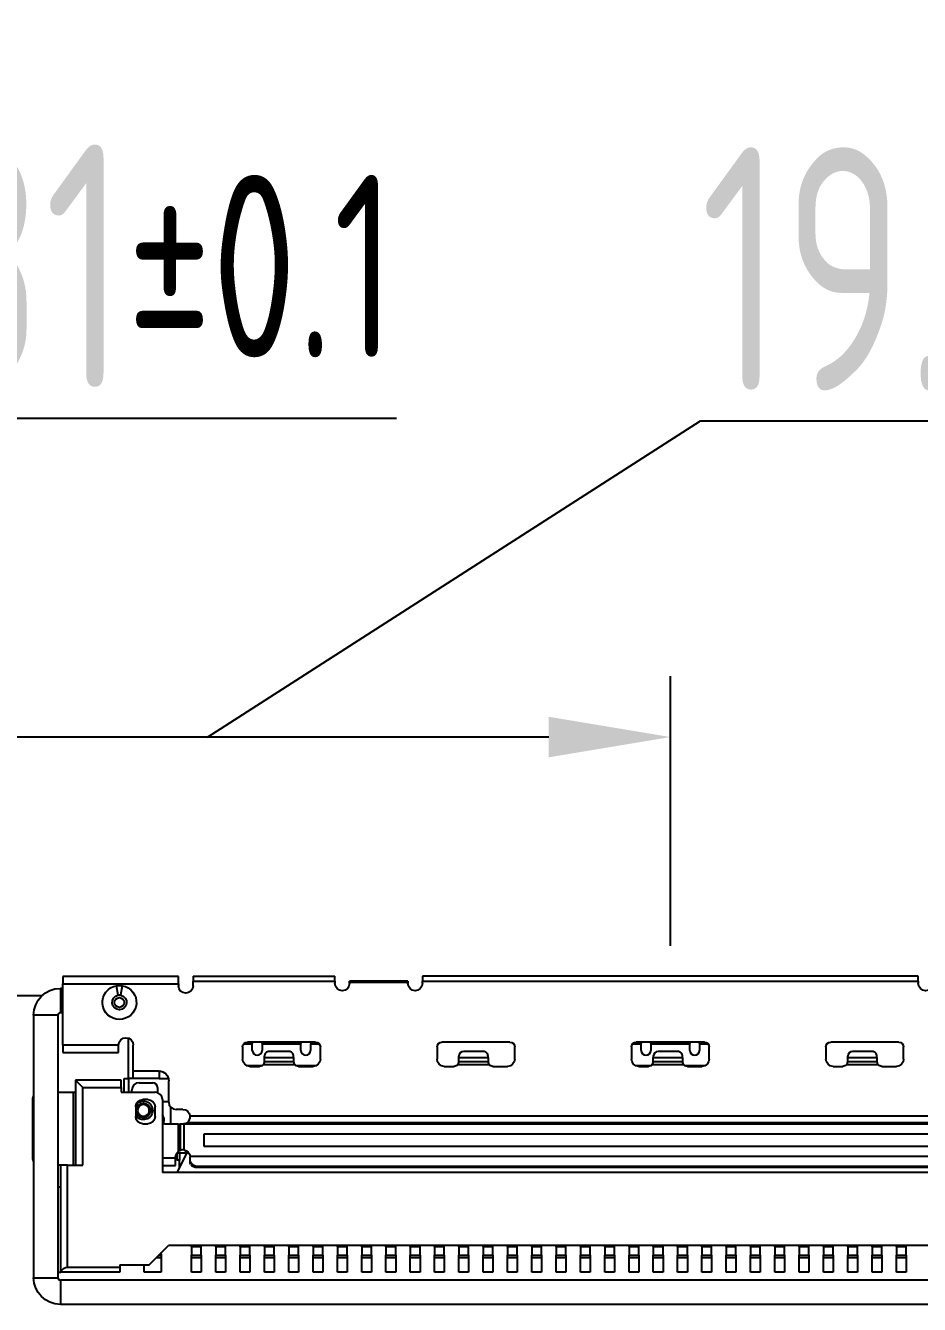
# Model space of a CAD drawing. Header units: millimetres. Extents: x 33 to 453, y 25 to 322.
# Drawn here: x 149.66 to 168.05, y 239.8 to 266.11 of the extents above; entities that cross this region are included whole.
import ezdxf

# ---------------------------------------------------------------- set-up
doc = ezdxf.new("R2010")
doc.units = ezdxf.units.MM
doc.layers.add('可见', color=7, linetype='Continuous')
doc.layers.add('标注、技术要求', color=1, linetype='Continuous')
doc.styles.add('陈杰（2）', font='gbenor.shx', dxfattribs={"width": 0.8, "height": 5, "bigfont": 'gbcbig.shx'})
doc.dimstyles.new('ISO-25（1）', dxfattribs={"dimtxt": 5, "dimasz": 2.5, "dimexe": 1.25, "dimexo": 0.625, "dimtad": 1, "dimtih": 1, "dimtoh": 1, "dimdsep": 46, "dimtxsty": '陈杰（2）', "dimcen": 2.5, "dimclrt": 256, "dimadec": 0, "dimazin": 0, "dimtol": 1, "dimtp": 0.15, "dimtm": 0.15, "dimtfac": 0.75, "dimtmove": 1, "dimatfit": 3, "dimfxl": 1, "dimtolj": 1, "dimarcsym": 0})
doc.dimstyles.new('ISO-25（3）', dxfattribs={"dimtxt": 5, "dimasz": 2.5, "dimexe": 1.25, "dimexo": 0.625, "dimtad": 1, "dimtih": 1, "dimtoh": 1, "dimdsep": 46, "dimtxsty": '陈杰（2）', "dimcen": 2.5, "dimclrt": 256, "dimadec": 0, "dimazin": 0, "dimtol": 1, "dimtp": 0.1, "dimtm": 0.1, "dimtfac": 0.75, "dimtmove": 1, "dimatfit": 3, "dimfxl": 1, "dimtolj": 1, "dimarcsym": 0})

# ---------------------------------------------------------------- blocks, each defined once
blk = doc.blocks.new('*D32')
at = {"layer": 'Defpoints', "color": 0, "transparency": 16777216}
for p in [(184.183, 273.04), (114.583, 243.147), (184.183, 243.147)]:
    blk.add_point(p, dxfattribs=at)
at = {"layer": '标注、技术要求', "color": 0, "lineweight": -2, "transparency": 16777216}
for p, q in [((114.583, 243.772), (114.583, 274.29)), ((184.183, 243.772), (184.183, 274.29)), ((117.083, 273.04), (181.683, 273.04))]:
    blk.add_line(p, q, dxfattribs=at)
at = {"layer": '标注、技术要求', "color": 0, "transparency": 16777216}
for points in [[(117.083, 273.457), (117.083, 272.623), (114.583, 273.04)], [(181.683, 273.457), (181.683, 272.623), (184.183, 273.04)]]:
    blk.add_solid(points, dxfattribs=at)
at = {"layer": '标注、技术要求', "transparency": 16777216, "insert": (149.383, 276.165), "char_height": 5, "attachment_point": 5, "style": '陈杰（2）'}
blk.add_mtext('\\A1;69.6{\\H3.75;±0.15}', dxfattribs=at)
blk = doc.blocks.new('*D55')
at = {"layer": 'Defpoints', "color": 0, "transparency": 16777216}
for p in [(131.068, 251.472), (131.068, 246.147), (143.878, 246.147)]:
    blk.add_point(p, dxfattribs=at)
at = {"layer": '标注、技术要求', "color": 0, "lineweight": -2, "transparency": 16777216}
for p, q in [((137.473, 251.472), (142.414, 258.035)), ((142.414, 258.035), (157.289, 258.035)), ((131.068, 246.772), (131.068, 252.722)), ((143.878, 246.772), (143.878, 252.722)), ((141.378, 251.472), (133.568, 251.472))]:
    blk.add_line(p, q, dxfattribs=at)
at = {"layer": '标注、技术要求', "color": 0, "transparency": 16777216}
for points in [[(133.568, 251.889), (133.568, 251.056), (131.068, 251.472)], [(141.378, 251.889), (141.378, 251.056), (143.878, 251.472)]]:
    blk.add_solid(points, dxfattribs=at)
at = {"layer": '标注、技术要求', "transparency": 16777216, "insert": (149.852, 261.16), "char_height": 5, "attachment_point": 5, "style": '陈杰（2）'}
blk.add_mtext('\\A1;12.81{\\H3.75;±0.1}', dxfattribs=at)
blk = doc.blocks.new('*D56')
at = {"layer": 'Defpoints', "color": 0, "transparency": 16777216}
for p in [(143.878, 251.472), (162.923, 246.554), (143.878, 246.147)]:
    blk.add_point(p, dxfattribs=at)
at = {"layer": '标注、技术要求', "color": 0, "lineweight": -2, "transparency": 16777216}
for p, q in [((153.4, 251.472), (163.543, 257.978)), ((163.543, 257.978), (179.097, 257.978)), ((143.878, 246.772), (143.878, 252.722)), ((162.923, 247.179), (162.923, 252.722)), ((160.423, 251.472), (146.378, 251.472))]:
    blk.add_line(p, q, dxfattribs=at)
at = {"layer": '标注、技术要求', "color": 0, "transparency": 16777216}
for points in [[(146.378, 251.889), (146.378, 251.056), (143.878, 251.472)], [(160.423, 251.889), (160.423, 251.056), (162.923, 251.472)]]:
    blk.add_solid(points, dxfattribs=at)
at = {"layer": '标注、技术要求', "transparency": 16777216, "insert": (171.32, 261.103), "char_height": 5, "attachment_point": 5, "style": '陈杰（2）'}
blk.add_mtext('\\A1;19.05{\\H3.75;±0.1}', dxfattribs=at)

msp = doc.modelspace()

# ---------------------------------------------------------------- linework, layer by layer
at = {"layer": '可见', "extrusion": (-1e-16, -1, 0)}
for p, q in [((150.423, 246.547), (150.423, 246.397)), ((152.803, 246.547), (150.423, 246.547)), ((152.803, 246.397), (152.803, 246.547)), ((153.103, 246.554), (153.103, 246.454)), ((153.103, 246.554), (156.023, 246.554)), ((156.023, 246.454), (156.023, 246.554)), ((157.823, 246.554), (157.823, 246.454)), ((168.023, 246.554), (157.823, 246.554)), ((168.023, 246.454), (168.023, 246.554)), ((150.373, 246.302), (150.373, 245.802)), ((150.423, 246.302), (150.373, 246.302)), ((150.423, 246.397), (152.803, 246.397)), ((150.423, 245.137), (150.423, 246.397)), ((151.647, 246.357), (151.529, 246.357)), ((151.562, 246.16), (151.529, 246.357)), ((151.647, 246.357), (151.613, 246.16)), ((152.803, 246.397), (152.803, 246.354)), ((153.103, 246.454), (156.023, 246.454)), ((153.103, 246.354), (153.103, 246.454)), ((156.023, 246.454), (156.023, 246.404)), ((156.323, 246.429), (156.323, 246.454)), ((157.523, 246.454), (156.323, 246.454)), ((156.323, 246.429), (157.523, 246.429)), ((156.323, 246.404), (156.323, 246.429)), ((157.523, 246.454), (157.523, 246.429)), ((157.523, 246.429), (157.523, 246.404)), ((157.823, 246.454), (168.023, 246.454)), ((157.823, 246.404), (157.823, 246.454)), ((168.023, 246.454), (168.023, 246.404)), ((149.99, 246.147), (147.433, 246.147)), ((150.323, 245.752), (149.823, 245.752)), ((149.823, 245.752), (149.823, 240.352)), ((150.323, 245.752), (150.323, 240.352)), ((150.423, 245.802), (150.373, 245.802)), ((151.773, 244.446), (151.773, 245.278)), ((155.623, 245.197), (154.223, 245.197)), ((159.623, 245.197), (158.223, 245.197)), ((163.623, 245.197), (162.223, 245.197)), ((167.623, 245.197), (166.223, 245.197)), ((151.573, 245.137), (150.423, 245.137)), ((150.423, 245.137), (150.423, 244.987)), ((150.423, 244.987), (151.573, 244.987)), ((151.573, 244.987), (151.573, 245.137)), ((151.873, 244.602), (151.873, 245.137)), ((154.123, 245.097), (154.123, 244.847)), ((154.323, 245.152), (154.139, 245.152)), ((154.323, 245.027), (154.323, 245.152)), ((154.523, 245.152), (154.523, 245.027)), ((155.323, 245.152), (154.523, 245.152)), ((154.573, 244.883), (154.573, 244.907)), ((155.073, 245.007), (154.673, 245.007)), ((155.173, 244.883), (155.173, 244.907)), ((155.323, 245.027), (155.323, 245.152)), ((155.523, 245.152), (155.523, 245.027)), ((155.706, 245.152), (155.523, 245.152)), ((155.723, 244.847), (155.723, 245.097)), ((158.123, 245.097), (158.123, 244.847)), ((158.573, 244.883), (158.573, 244.907)), ((159.073, 245.007), (158.673, 245.007)), ((159.173, 244.883), (159.173, 244.907)), ((159.723, 244.847), (159.723, 245.097)), ((162.123, 245.097), (162.123, 244.847)), ((162.323, 245.152), (162.139, 245.152)), ((162.323, 245.027), (162.323, 245.152)), ((162.523, 245.152), (162.523, 245.027)), ((163.323, 245.152), (162.523, 245.152)), ((162.573, 244.907), (162.573, 244.883)), ((163.073, 245.007), (162.673, 245.007)), ((163.173, 244.883), (163.173, 244.907)), ((163.323, 245.027), (163.323, 245.152)), ((163.523, 245.152), (163.523, 245.027)), ((163.706, 245.152), (163.523, 245.152)), ((163.723, 244.847), (163.723, 245.097)), ((166.123, 245.097), (166.123, 244.847)), ((166.573, 244.883), (166.573, 244.907)), ((167.073, 245.007), (166.673, 245.007)), ((167.173, 244.883), (167.173, 244.907)), ((167.723, 244.847), (167.723, 245.097)), ((154.198, 244.717), (154.533, 244.717)), ((154.273, 244.697), (154.473, 244.697)), ((154.55, 244.734), (155.195, 244.734)), ((155.173, 244.79), (154.572, 244.79)), ((154.573, 244.797), (154.573, 244.883)), ((154.573, 244.883), (155.173, 244.883)), ((155.173, 244.883), (155.173, 244.797)), ((155.213, 244.717), (155.648, 244.717)), ((155.273, 244.697), (155.573, 244.697)), ((158.273, 244.697), (158.473, 244.697)), ((158.55, 244.734), (159.195, 244.734)), ((159.173, 244.79), (158.572, 244.79)), ((158.573, 244.797), (158.573, 244.883)), ((158.573, 244.883), (159.173, 244.883)), ((159.173, 244.883), (159.173, 244.797)), ((159.273, 244.697), (159.573, 244.697)), ((162.198, 244.717), (162.533, 244.717)), ((162.273, 244.697), (162.473, 244.697)), ((162.55, 244.734), (163.195, 244.734)), ((163.173, 244.79), (162.572, 244.79)), ((162.573, 244.797), (162.573, 244.883)), ((162.573, 244.883), (163.173, 244.883)), ((163.173, 244.883), (163.173, 244.797)), ((163.213, 244.717), (163.648, 244.717)), ((163.273, 244.697), (163.573, 244.697)), ((166.273, 244.697), (166.473, 244.697)), ((166.55, 244.734), (167.195, 244.734)), ((167.173, 244.79), (166.572, 244.79)), ((166.573, 244.797), (166.573, 244.883)), ((166.573, 244.883), (167.173, 244.883)), ((167.173, 244.883), (167.173, 244.797)), ((167.273, 244.697), (167.573, 244.697)), ((151.623, 244.417), (150.688, 244.417)), ((150.838, 244.267), (150.688, 244.417)), ((150.688, 244.417), (150.688, 242.667)), ((151.623, 244.267), (151.623, 244.417)), ((151.688, 244.447), (151.773, 244.447)), ((151.688, 244.167), (151.688, 244.447)), ((151.773, 244.446), (151.773, 244.167)), ((151.873, 244.446), (151.773, 244.446)), ((152.403, 244.602), (151.873, 244.602)), ((151.873, 244.446), (151.873, 244.602)), ((152.404, 244.446), (151.873, 244.446)), ((152.404, 244.602), (152.404, 244.446)), ((152.404, 244.446), (152.598, 244.446)), ((152.603, 243.962), (152.603, 244.402)), ((150.323, 244.167), (150.638, 244.167)), ((150.638, 244.167), (150.688, 244.167)), ((150.638, 244.167), (150.638, 242.667)), ((150.838, 244.267), (151.623, 244.267)), ((150.838, 242.667), (150.838, 244.267)), ((151.623, 244.267), (151.623, 244.167)), ((151.623, 244.167), (152.323, 244.167)), ((151.843, 244.167), (151.843, 244.212)), ((151.993, 244.362), (152.273, 244.362)), ((152.373, 244.262), (152.373, 244.158)), ((149.798, 244.017), (149.798, 242.817)), ((151.923, 243.867), (151.923, 243.667)), ((152.173, 244.017), (152.073, 244.017)), ((152.323, 243.667), (152.323, 243.867)), ((152.473, 244.017), (152.473, 242.517)), ((152.603, 243.967), (152.473, 243.967)), ((152.643, 243.512), (152.643, 243.86)), ((152.893, 243.812), (152.753, 243.812)), ((172.803, 243.676), (153.042, 243.676)), ((152.073, 243.517), (152.173, 243.517)), ((152.796, 243.512), (152.523, 243.512)), ((152.796, 243.512), (152.836, 243.512)), ((152.796, 243.512), (152.796, 242.946)), ((152.893, 243.512), (152.836, 243.512)), ((152.836, 243.512), (152.836, 242.97)), ((152.923, 243.512), (152.923, 243.515)), ((152.923, 242.978), (152.923, 243.512)), ((152.931, 243.517), (172.914, 243.517)), ((152.989, 243.547), (172.857, 243.547)), ((172.523, 243.307), (153.323, 243.307)), ((153.323, 243.307), (153.323, 243.057)), ((152.743, 242.812), (152.473, 242.812)), ((152.743, 242.832), (152.743, 242.812)), ((152.743, 242.662), (152.743, 242.812)), ((152.747, 242.867), (152.758, 242.867)), ((152.749, 242.874), (152.773, 242.874)), ((152.758, 242.867), (152.758, 242.767)), ((152.773, 242.867), (152.758, 242.867)), ((152.773, 242.922), (152.773, 242.917)), ((152.973, 242.917), (152.773, 242.517)), ((152.773, 242.917), (152.946, 242.917)), ((152.773, 242.917), (152.773, 242.767)), ((152.833, 242.767), (152.833, 242.917)), ((152.946, 242.972), (152.946, 242.917)), ((152.973, 242.917), (152.946, 242.917)), ((152.98, 242.917), (152.973, 242.917)), ((152.998, 242.917), (152.98, 242.917)), ((152.998, 242.917), (152.998, 242.938)), ((152.998, 242.917), (153.016, 242.917)), ((172.803, 242.842), (153.042, 242.842)), ((153.042, 242.784), (153.042, 242.832)), ((153.323, 243.057), (172.523, 243.057)), ((150.373, 242.667), (150.323, 242.667)), ((150.373, 242.667), (150.373, 240.467)), ((150.523, 242.667), (150.373, 242.667)), ((150.523, 242.667), (150.838, 242.667)), ((150.523, 240.567), (150.523, 242.667)), ((152.473, 242.662), (152.743, 242.662)), ((152.743, 242.767), (152.758, 242.767)), ((152.833, 242.767), (152.773, 242.767)), ((152.823, 242.617), (152.823, 242.767)), ((153.042, 242.734), (153.042, 242.784)), ((172.653, 242.641), (153.192, 242.641)), ((153.192, 242.624), (153.192, 242.641)), ((153.192, 242.624), (172.653, 242.624)), ((173.373, 242.517), (152.473, 242.517)), ((150.373, 242.217), (150.323, 242.217)), ((152.198, 240.617), (152.598, 241.017)), ((173.248, 241.017), (152.598, 241.017)), ((153.073, 240.987), (153.073, 241.017)), ((153.273, 240.987), (153.073, 240.987)), ((153.073, 240.987), (153.073, 240.817)), ((153.273, 240.987), (153.273, 241.017)), ((153.273, 240.817), (153.273, 240.987)), ((153.573, 240.987), (153.573, 241.017)), ((153.773, 240.987), (153.573, 240.987)), ((153.573, 240.987), (153.573, 240.817)), ((153.773, 240.987), (153.773, 241.017)), ((153.773, 240.817), (153.773, 240.987)), ((154.073, 240.987), (154.073, 241.017)), ((154.273, 240.987), (154.073, 240.987)), ((154.073, 240.987), (154.073, 240.817)), ((154.273, 240.987), (154.273, 241.017)), ((154.273, 240.817), (154.273, 240.987)), ((154.573, 240.987), (154.573, 241.017)), ((154.773, 240.987), (154.573, 240.987)), ((154.573, 240.987), (154.573, 240.817)), ((154.773, 240.987), (154.773, 241.017)), ((154.773, 240.817), (154.773, 240.987)), ((155.073, 240.987), (155.073, 241.017)), ((155.273, 240.987), (155.073, 240.987)), ((155.073, 240.987), (155.073, 240.817)), ((155.273, 240.987), (155.273, 241.017)), ((155.273, 240.817), (155.273, 240.987)), ((155.573, 240.987), (155.573, 241.017)), ((155.773, 240.987), (155.573, 240.987)), ((155.573, 240.987), (155.573, 240.817)), ((155.773, 240.987), (155.773, 241.017)), ((155.773, 240.817), (155.773, 240.987)), ((156.073, 240.987), (156.073, 241.017)), ((156.273, 240.987), (156.073, 240.987)), ((156.073, 240.987), (156.073, 240.817)), ((156.273, 240.987), (156.273, 241.017)), ((156.273, 240.817), (156.273, 240.987)), ((156.573, 240.987), (156.573, 241.017)), ((156.773, 240.987), (156.573, 240.987)), ((156.573, 240.987), (156.573, 240.817)), ((156.773, 240.987), (156.773, 241.017)), ((156.773, 240.817), (156.773, 240.987)), ((157.073, 240.987), (157.073, 241.017)), ((157.273, 240.987), (157.073, 240.987)), ((157.073, 240.987), (157.073, 240.817)), ((157.273, 240.987), (157.273, 241.017)), ((157.273, 240.817), (157.273, 240.987)), ((157.573, 240.987), (157.573, 241.017)), ((157.773, 240.987), (157.573, 240.987)), ((157.573, 240.987), (157.573, 240.817)), ((157.773, 240.987), (157.773, 241.017)), ((157.773, 240.817), (157.773, 240.987)), ((158.073, 240.987), (158.073, 241.017)), ((158.273, 240.987), (158.073, 240.987)), ((158.073, 240.987), (158.073, 240.817)), ((158.273, 240.987), (158.273, 241.017)), ((158.273, 240.817), (158.273, 240.987)), ((158.573, 240.987), (158.573, 241.017)), ((158.773, 240.987), (158.573, 240.987)), ((158.573, 240.987), (158.573, 240.817)), ((158.773, 240.987), (158.773, 241.017)), ((158.773, 240.817), (158.773, 240.987)), ((159.073, 240.987), (159.073, 241.017)), ((159.273, 240.987), (159.073, 240.987)), ((159.073, 240.987), (159.073, 240.817)), ((159.273, 240.987), (159.273, 241.017)), ((159.273, 240.817), (159.273, 240.987)), ((159.573, 240.987), (159.573, 241.017)), ((159.773, 240.987), (159.573, 240.987)), ((159.573, 240.987), (159.573, 240.817)), ((159.773, 240.987), (159.773, 241.017)), ((159.773, 240.817), (159.773, 240.987)), ((160.073, 240.987), (160.073, 241.017)), ((160.273, 240.987), (160.073, 240.987)), ((160.073, 240.987), (160.073, 240.817)), ((160.273, 240.987), (160.273, 241.017)), ((160.273, 240.817), (160.273, 240.987)), ((160.573, 240.987), (160.573, 241.017)), ((160.773, 240.987), (160.573, 240.987)), ((160.573, 240.987), (160.573, 240.817)), ((160.773, 240.987), (160.773, 241.017)), ((160.773, 240.817), (160.773, 240.987)), ((161.073, 240.987), (161.073, 241.017)), ((161.273, 240.987), (161.073, 240.987)), ((161.073, 240.987), (161.073, 240.817)), ((161.273, 240.987), (161.273, 241.017)), ((161.273, 240.817), (161.273, 240.987)), ((161.573, 240.987), (161.573, 241.017)), ((161.773, 240.987), (161.573, 240.987)), ((161.573, 240.987), (161.573, 240.817)), ((161.773, 240.987), (161.773, 241.017)), ((161.773, 240.817), (161.773, 240.987)), ((162.073, 240.987), (162.073, 241.017)), ((162.273, 240.987), (162.073, 240.987)), ((162.073, 240.987), (162.073, 240.817)), ((162.273, 240.987), (162.273, 241.017)), ((162.273, 240.817), (162.273, 240.987)), ((162.573, 240.987), (162.573, 241.017)), ((162.773, 240.987), (162.573, 240.987)), ((162.573, 240.987), (162.573, 240.817)), ((162.773, 240.987), (162.773, 241.017)), ((162.773, 240.817), (162.773, 240.987)), ((163.073, 240.987), (163.073, 241.017)), ((163.273, 240.987), (163.073, 240.987)), ((163.073, 240.987), (163.073, 240.817)), ((163.273, 240.987), (163.273, 241.017)), ((163.273, 240.817), (163.273, 240.987)), ((163.573, 240.987), (163.573, 241.017)), ((163.773, 240.987), (163.573, 240.987)), ((163.573, 240.987), (163.573, 240.817)), ((163.773, 240.987), (163.773, 241.017)), ((163.773, 240.817), (163.773, 240.987)), ((164.073, 240.987), (164.073, 241.017)), ((164.273, 240.987), (164.073, 240.987)), ((164.073, 240.987), (164.073, 240.817)), ((164.273, 240.987), (164.273, 241.017)), ((164.273, 240.817), (164.273, 240.987)), ((164.573, 240.987), (164.573, 241.017)), ((164.773, 240.987), (164.573, 240.987)), ((164.573, 240.987), (164.573, 240.817)), ((164.773, 240.987), (164.773, 241.017)), ((164.773, 240.817), (164.773, 240.987)), ((165.073, 240.987), (165.073, 241.017)), ((165.273, 240.987), (165.073, 240.987)), ((165.073, 240.987), (165.073, 240.817)), ((165.273, 240.987), (165.273, 241.017)), ((165.273, 240.817), (165.273, 240.987)), ((165.573, 240.987), (165.573, 241.017)), ((165.773, 240.987), (165.573, 240.987)), ((165.573, 240.987), (165.573, 240.817)), ((165.773, 240.987), (165.773, 241.017)), ((165.773, 240.817), (165.773, 240.987)), ((166.073, 240.987), (166.073, 241.017)), ((166.273, 240.987), (166.073, 240.987)), ((166.073, 240.987), (166.073, 240.817)), ((166.273, 240.987), (166.273, 241.017)), ((166.273, 240.817), (166.273, 240.987)), ((166.573, 240.987), (166.573, 241.017)), ((166.773, 240.987), (166.573, 240.987)), ((166.573, 240.987), (166.573, 240.817)), ((166.773, 240.987), (166.773, 241.017)), ((166.773, 240.817), (166.773, 240.987)), ((167.073, 240.987), (167.073, 241.017)), ((167.273, 240.987), (167.073, 240.987)), ((167.073, 240.987), (167.073, 240.817)), ((167.273, 240.987), (167.273, 241.017)), ((167.273, 240.817), (167.273, 240.987)), ((167.573, 240.987), (167.573, 241.017)), ((167.773, 240.987), (167.573, 240.987)), ((167.573, 240.987), (167.573, 240.817)), ((167.773, 240.987), (167.773, 241.017)), ((167.773, 240.817), (167.773, 240.987)), ((152.348, 240.767), (152.448, 240.767)), ((152.448, 240.81), (152.391, 240.81)), ((152.42, 240.839), (152.448, 240.839)), ((152.448, 240.839), (152.448, 240.867)), ((152.448, 240.839), (152.448, 240.81)), ((152.448, 240.81), (152.448, 240.767)), ((152.448, 240.767), (152.448, 240.467)), ((153.073, 240.767), (153.073, 240.817)), ((153.073, 240.817), (153.273, 240.817)), ((153.073, 240.467), (153.073, 240.767)), ((153.073, 240.767), (153.273, 240.767)), ((153.273, 240.817), (153.273, 240.767)), ((153.273, 240.767), (153.273, 240.467)), ((153.573, 240.767), (153.573, 240.817)), ((153.573, 240.817), (153.773, 240.817)), ((153.573, 240.467), (153.573, 240.767)), ((153.573, 240.767), (153.773, 240.767)), ((153.773, 240.817), (153.773, 240.767)), ((153.773, 240.767), (153.773, 240.467)), ((154.073, 240.767), (154.073, 240.817)), ((154.073, 240.817), (154.273, 240.817)), ((154.073, 240.467), (154.073, 240.767)), ((154.073, 240.767), (154.273, 240.767)), ((154.273, 240.817), (154.273, 240.767)), ((154.273, 240.767), (154.273, 240.467)), ((154.573, 240.767), (154.573, 240.817)), ((154.573, 240.817), (154.773, 240.817)), ((154.573, 240.467), (154.573, 240.767)), ((154.573, 240.767), (154.773, 240.767)), ((154.773, 240.817), (154.773, 240.767)), ((154.773, 240.767), (154.773, 240.467)), ((155.073, 240.767), (155.073, 240.817)), ((155.073, 240.817), (155.273, 240.817)), ((155.073, 240.467), (155.073, 240.767)), ((155.073, 240.767), (155.273, 240.767)), ((155.273, 240.817), (155.273, 240.767)), ((155.273, 240.767), (155.273, 240.467)), ((155.573, 240.767), (155.573, 240.817)), ((155.573, 240.817), (155.773, 240.817)), ((155.573, 240.467), (155.573, 240.767)), ((155.573, 240.767), (155.773, 240.767)), ((155.773, 240.817), (155.773, 240.767)), ((155.773, 240.767), (155.773, 240.467)), ((156.073, 240.767), (156.073, 240.817)), ((156.073, 240.817), (156.273, 240.817)), ((156.073, 240.467), (156.073, 240.767)), ((156.073, 240.767), (156.273, 240.767)), ((156.273, 240.817), (156.273, 240.767)), ((156.273, 240.767), (156.273, 240.467)), ((156.573, 240.767), (156.573, 240.817)), ((156.573, 240.817), (156.773, 240.817)), ((156.573, 240.467), (156.573, 240.767)), ((156.573, 240.767), (156.773, 240.767)), ((156.773, 240.817), (156.773, 240.767)), ((156.773, 240.767), (156.773, 240.467)), ((157.073, 240.767), (157.073, 240.817)), ((157.073, 240.817), (157.273, 240.817)), ((157.073, 240.467), (157.073, 240.767)), ((157.073, 240.767), (157.273, 240.767)), ((157.273, 240.817), (157.273, 240.767)), ((157.273, 240.767), (157.273, 240.467)), ((157.573, 240.767), (157.573, 240.817)), ((157.573, 240.817), (157.773, 240.817)), ((157.573, 240.467), (157.573, 240.767)), ((157.573, 240.767), (157.773, 240.767)), ((157.773, 240.817), (157.773, 240.767)), ((157.773, 240.767), (157.773, 240.467)), ((158.073, 240.767), (158.073, 240.817)), ((158.073, 240.817), (158.273, 240.817)), ((158.073, 240.467), (158.073, 240.767)), ((158.073, 240.767), (158.273, 240.767)), ((158.273, 240.817), (158.273, 240.767)), ((158.273, 240.767), (158.273, 240.467)), ((158.573, 240.767), (158.573, 240.817)), ((158.573, 240.817), (158.773, 240.817)), ((158.573, 240.467), (158.573, 240.767)), ((158.573, 240.767), (158.773, 240.767)), ((158.773, 240.817), (158.773, 240.767)), ((158.773, 240.767), (158.773, 240.467)), ((159.073, 240.767), (159.073, 240.817)), ((159.073, 240.817), (159.273, 240.817)), ((159.073, 240.467), (159.073, 240.767)), ((159.073, 240.767), (159.273, 240.767)), ((159.273, 240.817), (159.273, 240.767)), ((159.273, 240.767), (159.273, 240.467)), ((159.573, 240.767), (159.573, 240.817)), ((159.573, 240.817), (159.773, 240.817)), ((159.573, 240.467), (159.573, 240.767)), ((159.573, 240.767), (159.773, 240.767)), ((159.773, 240.817), (159.773, 240.767)), ((159.773, 240.767), (159.773, 240.467)), ((160.073, 240.767), (160.073, 240.817)), ((160.073, 240.817), (160.273, 240.817)), ((160.073, 240.467), (160.073, 240.767)), ((160.073, 240.767), (160.273, 240.767)), ((160.273, 240.817), (160.273, 240.767)), ((160.273, 240.767), (160.273, 240.467)), ((160.573, 240.767), (160.573, 240.817)), ((160.573, 240.817), (160.773, 240.817)), ((160.573, 240.467), (160.573, 240.767)), ((160.573, 240.767), (160.773, 240.767)), ((160.773, 240.817), (160.773, 240.767)), ((160.773, 240.767), (160.773, 240.467)), ((161.073, 240.767), (161.073, 240.817)), ((161.073, 240.817), (161.273, 240.817)), ((161.073, 240.467), (161.073, 240.767)), ((161.073, 240.767), (161.273, 240.767)), ((161.273, 240.817), (161.273, 240.767)), ((161.273, 240.767), (161.273, 240.467)), ((161.573, 240.767), (161.573, 240.817)), ((161.573, 240.817), (161.773, 240.817)), ((161.573, 240.467), (161.573, 240.767)), ((161.573, 240.767), (161.773, 240.767)), ((161.773, 240.817), (161.773, 240.767)), ((161.773, 240.767), (161.773, 240.467)), ((162.073, 240.767), (162.073, 240.817)), ((162.073, 240.817), (162.273, 240.817)), ((162.073, 240.467), (162.073, 240.767)), ((162.073, 240.767), (162.273, 240.767)), ((162.273, 240.817), (162.273, 240.767)), ((162.273, 240.767), (162.273, 240.467)), ((162.573, 240.767), (162.573, 240.817)), ((162.573, 240.817), (162.773, 240.817)), ((162.573, 240.467), (162.573, 240.767)), ((162.573, 240.767), (162.773, 240.767)), ((162.773, 240.817), (162.773, 240.767)), ((162.773, 240.767), (162.773, 240.467)), ((163.073, 240.767), (163.073, 240.817)), ((163.073, 240.817), (163.273, 240.817)), ((163.073, 240.467), (163.073, 240.767)), ((163.073, 240.767), (163.273, 240.767)), ((163.273, 240.817), (163.273, 240.767)), ((163.273, 240.767), (163.273, 240.467)), ((163.573, 240.767), (163.573, 240.817)), ((163.573, 240.817), (163.773, 240.817)), ((163.573, 240.467), (163.573, 240.767)), ((163.573, 240.767), (163.773, 240.767)), ((163.773, 240.817), (163.773, 240.767)), ((163.773, 240.767), (163.773, 240.467)), ((164.073, 240.767), (164.073, 240.817)), ((164.073, 240.817), (164.273, 240.817)), ((164.073, 240.467), (164.073, 240.767)), ((164.073, 240.767), (164.273, 240.767)), ((164.273, 240.817), (164.273, 240.767)), ((164.273, 240.767), (164.273, 240.467)), ((164.573, 240.767), (164.573, 240.817)), ((164.573, 240.817), (164.773, 240.817)), ((164.573, 240.467), (164.573, 240.767)), ((164.573, 240.767), (164.773, 240.767)), ((164.773, 240.817), (164.773, 240.767)), ((164.773, 240.767), (164.773, 240.467)), ((165.073, 240.767), (165.073, 240.817)), ((165.073, 240.817), (165.273, 240.817)), ((165.073, 240.467), (165.073, 240.767)), ((165.073, 240.767), (165.273, 240.767)), ((165.273, 240.817), (165.273, 240.767)), ((165.273, 240.767), (165.273, 240.467)), ((165.573, 240.767), (165.573, 240.817)), ((165.573, 240.817), (165.773, 240.817)), ((165.573, 240.467), (165.573, 240.767)), ((165.573, 240.767), (165.773, 240.767)), ((165.773, 240.817), (165.773, 240.767)), ((165.773, 240.767), (165.773, 240.467)), ((166.073, 240.767), (166.073, 240.817)), ((166.073, 240.817), (166.273, 240.817)), ((166.073, 240.467), (166.073, 240.767)), ((166.073, 240.767), (166.273, 240.767)), ((166.273, 240.817), (166.273, 240.767)), ((166.273, 240.767), (166.273, 240.467)), ((166.573, 240.767), (166.573, 240.817)), ((166.573, 240.817), (166.773, 240.817)), ((166.573, 240.467), (166.573, 240.767)), ((166.573, 240.767), (166.773, 240.767)), ((166.773, 240.817), (166.773, 240.767)), ((166.773, 240.767), (166.773, 240.467)), ((167.073, 240.767), (167.073, 240.817)), ((167.073, 240.817), (167.273, 240.817)), ((167.073, 240.467), (167.073, 240.767)), ((167.073, 240.767), (167.273, 240.767)), ((167.273, 240.817), (167.273, 240.767)), ((167.273, 240.767), (167.273, 240.467)), ((167.573, 240.767), (167.573, 240.817)), ((167.573, 240.817), (167.773, 240.817)), ((167.573, 240.467), (167.573, 240.767)), ((167.573, 240.767), (167.773, 240.767)), ((167.773, 240.817), (167.773, 240.767)), ((167.773, 240.767), (167.773, 240.467)), ((150.323, 240.467), (150.373, 240.467)), ((150.373, 240.467), (150.381, 240.467)), ((151.598, 240.467), (150.381, 240.467)), ((150.523, 240.567), (151.598, 240.567)), ((151.598, 240.617), (151.598, 240.567)), ((151.598, 240.617), (152.198, 240.617)), ((151.598, 240.567), (151.598, 240.467)), ((152.098, 240.467), (152.098, 240.617)), ((152.448, 240.467), (152.098, 240.467)), ((153.273, 240.467), (153.073, 240.467)), ((153.773, 240.467), (153.573, 240.467)), ((154.273, 240.467), (154.073, 240.467)), ((154.773, 240.467), (154.573, 240.467)), ((155.273, 240.467), (155.073, 240.467)), ((155.773, 240.467), (155.573, 240.467)), ((156.273, 240.467), (156.073, 240.467)), ((156.773, 240.467), (156.573, 240.467)), ((157.273, 240.467), (157.073, 240.467)), ((157.773, 240.467), (157.573, 240.467)), ((158.273, 240.467), (158.073, 240.467)), ((158.773, 240.467), (158.573, 240.467)), ((159.273, 240.467), (159.073, 240.467)), ((159.773, 240.467), (159.573, 240.467)), ((160.273, 240.467), (160.073, 240.467)), ((160.773, 240.467), (160.573, 240.467)), ((161.273, 240.467), (161.073, 240.467)), ((161.773, 240.467), (161.573, 240.467)), ((162.273, 240.467), (162.073, 240.467)), ((162.773, 240.467), (162.573, 240.467)), ((163.273, 240.467), (163.073, 240.467)), ((163.773, 240.467), (163.573, 240.467)), ((164.273, 240.467), (164.073, 240.467)), ((164.773, 240.467), (164.573, 240.467)), ((165.273, 240.467), (165.073, 240.467)), ((165.773, 240.467), (165.573, 240.467)), ((166.273, 240.467), (166.073, 240.467)), ((166.773, 240.467), (166.573, 240.467)), ((167.273, 240.467), (167.073, 240.467)), ((167.773, 240.467), (167.573, 240.467)), ((149.823, 240.352), (150.323, 240.352)), ((150.373, 240.302), (150.373, 239.802)), ((175.473, 240.302), (150.373, 240.302)), ((175.473, 239.802), (150.373, 239.802))]:
    msp.add_line(p, q, dxfattribs=at)
at = {"layer": '可见'}
for centre, radius in [((151.588, 246.012), 0.1), ((152.083, 243.792), 0.15)]:
    msp.add_circle(centre, radius, dxfattribs=at)
at = {"layer": '可见', "extrusion": (0, 0, -1)}
for centre, radius, start, end in [((-150.373, 245.752), 0.55, 0, 90), ((-151.588, 246.012), 0.35, 99.6963, 80.3037), ((-152.953, 246.354), 0.15, 180, 0), ((-156.173, 246.404), 0.15, 180, 0), ((-157.673, 246.404), 0.15, 180, 0), ((-168.173, 246.404), 0.15, 180, 0), ((-151.588, 246.012), 0.15, 99.6963, 80.3037), ((-151.723, 245.137), 0.15, 0, 180), ((-154.223, 245.097), 0.1, 0, 90), ((-154.273, 245.152), 0.05, 115.842, 180), ((-154.573, 245.152), 0.05, 0, 64.158), ((-155.273, 245.152), 0.05, 115.842, 180), ((-155.573, 245.152), 0.05, 0, 64.158), ((-155.623, 245.097), 0.1, 90, 180), ((-158.223, 245.097), 0.1, 360, 90), ((-159.623, 245.097), 0.1, 90, 180), ((-162.223, 245.097), 0.1, 360, 90), ((-162.273, 245.152), 0.05, 115.842, 180), ((-162.573, 245.152), 0.05, 0, 64.158), ((-163.273, 245.152), 0.05, 115.842, 180), ((-163.573, 245.152), 0.05, 0, 64.158), ((-163.623, 245.097), 0.1, 90, 180), ((-166.223, 245.097), 0.1, 0, 90), ((-167.623, 245.097), 0.1, 90, 180), ((-154.273, 244.847), 0.15, 270, 0), ((-154.473, 244.797), 0.1, 218.9556, 270), ((-155.273, 244.797), 0.1, 270, 321.0444), ((-155.573, 244.847), 0.15, 180, 270), ((-158.273, 244.847), 0.15, 270, 0), ((-158.473, 244.797), 0.1, 218.9556, 270), ((-159.273, 244.797), 0.1, 270, 321.0444), ((-159.573, 244.847), 0.15, 180, 270), ((-162.273, 244.847), 0.15, 270, 0), ((-162.473, 244.797), 0.1, 218.9556, 270), ((-163.273, 244.797), 0.1, 270, 321.0444), ((-163.573, 244.847), 0.15, 180, 270), ((-166.273, 244.847), 0.15, 270, 0), ((-166.473, 244.797), 0.1, 218.9556, 270), ((-167.273, 244.797), 0.1, 270, 321.0444), ((-167.573, 244.847), 0.15, 180, 270), ((-152.403, 244.402), 0.2, 90, 180), ((-152.073, 243.867), 0.15, 0, 90), ((-152.083, 243.792), 0.19, 34.6364, 327.3631), ((-152.173, 243.867), 0.15, 90, 180), ((-152.073, 243.667), 0.15, 270, 0), ((-152.173, 243.667), 0.15, 180, 270), ((-152.893, 243.662), 0.15, 90, 174.3981), ((-152.523, 243.662), 0.15, 270, 289.4712), ((-152.893, 243.662), 0.15, 255.2319, 258.5175), ((-152.893, 242.832), 0.15, 0, 49.7302), ((-152.893, 242.832), 0.15, 49.7302, 67.8732), ((-152.893, 242.832), 0.15, 101.6151, 176.1092), ((-150.523, 240.417), 0.15, 19.4712, 90), ((-150.373, 240.352), 0.55, 270, 0)]:
    msp.add_arc(centre, radius, start, end, dxfattribs=at)
at = {"layer": '可见'}
for centre, radius, start, end in [((151.588, 246.012), 0.15, 80.3032, 99.6966), ((150.373, 245.752), 0.05, 90, 180), ((154.423, 245.027), 0.1, 180, 0), ((154.673, 244.907), 0.1, 89.9973, 179.9992), ((155.073, 244.907), 0.1, 0, 90.001), ((155.423, 245.027), 0.1, 180, 0), ((158.673, 244.907), 0.1, 90, 180), ((159.073, 244.907), 0.1, 0, 90.001), ((162.423, 245.027), 0.1, 180, 0), ((162.673, 244.907), 0.1, 90, 180), ((163.073, 244.907), 0.1, 0, 90.001), ((163.423, 245.027), 0.1, 180, 0), ((166.673, 244.907), 0.1, 90, 180), ((167.073, 244.907), 0.1, 0, 90.001), ((154.473, 244.797), 0.1, 321.0443, 356.155), ((155.273, 244.797), 0.1, 183.845, 218.9557), ((158.473, 244.797), 0.1, 321.0443, 356.155), ((159.273, 244.797), 0.1, 183.845, 218.9557), ((162.473, 244.797), 0.1, 321.0443, 356.155), ((163.273, 244.797), 0.1, 183.845, 218.9557), ((166.473, 244.797), 0.1, 321.0443, 356.155), ((167.273, 244.797), 0.1, 183.845, 218.9557), ((151.993, 244.212), 0.15, 90, 180), ((152.273, 244.262), 0.1, 0, 90), ((152.323, 244.017), 0.15, 0, 90), ((149.948, 244.017), 0.15, 146.4427, 180), ((152.083, 243.792), 0.12, 359.9939, 180.0002), ((152.753, 243.962), 0.15, 180, 270), ((152.893, 243.662), 0.15, 309.8828, 5.602), ((152.893, 243.662), 0.15, 284.7682, 309.8829), ((149.948, 242.817), 0.15, 180, 213.5573), ((152.893, 242.832), 0.15, 78.3847, 112.1269), ((150.373, 240.352), 0.05, 180, 270)]:
    msp.add_arc(centre, radius, start, end, dxfattribs=at)
at = {"layer": '可见', "extrusion": (0, 0, -1)}
for centre, major_axis, ratio, start_param, end_param in [((154.473, 244.797), (-0.0707, 0.0707), 0.999986, 2.356202, 2.423283), ((155.273, 244.797), (0.0707, 0.0707), 0.999986, 3.859903, 3.926984), ((158.473, 244.797), (-0.0707, 0.0707), 0.999986, 2.356202, 2.423283), ((159.273, 244.797), (0.0707, 0.0707), 0.999986, 3.859903, 3.926984), ((162.473, 244.797), (-0.0707, 0.0707), 0.999986, 2.356202, 2.423283), ((163.273, 244.797), (0.0707, 0.0707), 0.999986, 3.859903, 3.926984), ((166.473, 244.797), (-0.0707, 0.0707), 0.999986, 2.356202, 2.423283), ((167.273, 244.797), (0.0707, 0.0707), 0.999986, 3.859903, 3.926984), ((152.893, 242.832), (0.106, 0.106), 0.999996, 0.717497, 0.785396), ((153.192, 242.784), (-0.15, 0), 0.954189, 4.712389, 6.283185), ((153.197, 242.734), (0.154, 0), 0.939721, 2.73334, 3.142907)]:
    msp.add_ellipse(centre, major_axis=major_axis, ratio=ratio, start_param=start_param, end_param=end_param, dxfattribs=at)
at = {"layer": '可见'}
msp.add_ellipse((153.192, 242.711), major_axis=(-0.15, 0), ratio=0.57735, start_param=0.415304, end_param=1.570796, dxfattribs=at)
for points, knots in [([(151.963, 243.792), (151.963, 243.774), (151.97, 243.743), (151.997, 243.704), (152.036, 243.678), (152.066, 243.672), (152.083, 243.672)], [0.0000114, 0.0000114, 0.0000114, 0.0000114, 0.25, 0.5, 0.75, 1, 1, 1, 1]), ([(152.083, 243.672), (152.099, 243.672), (152.129, 243.678), (152.169, 243.704), (152.196, 243.744), (152.202, 243.775), (152.203, 243.792)], [0, 0, 0, 0, 0.25, 0.5, 0.75, 0.9999891, 0.9999891, 0.9999891, 0.9999891]), ([(152.507, 243.597), (152.507, 243.608), (152.506, 243.628), (152.496, 243.665), (152.489, 243.68), (152.477, 243.696), (152.475, 243.699), (152.473, 243.701)], [-0.02136496, -0.02136496, -0.02136496, -0.02136496, -0.0147059, -0.0147059, -0.00981062, -0.00981062, -0.0087332, -0.0087332, -0.0087332, -0.0087332]), ([(152.493, 243.515), (152.495, 243.52), (152.497, 243.525), (152.498, 243.53), (152.5, 243.535), (152.501, 243.54), (152.502, 243.545), (152.503, 243.55), (152.504, 243.555), (152.505, 243.561), (152.506, 243.572), (152.507, 243.584), (152.507, 243.597)], [0.6896862, 0.6896862, 0.6896862, 0.6896862, 0.7498367, 0.7498367, 0.7498367, 0.8123168, 0.8123168, 0.8123168, 0.874797, 0.874797, 0.874797, 1, 1, 1, 1])]:
    msp.add_open_spline(points, degree=3, knots=knots, dxfattribs=at)
msp.add_open_spline([(152.923, 243.515), (152.913, 243.513), (152.903, 243.512), (152.893, 243.512)], degree=3, dxfattribs=at)

# ---------------------------------------------------------------- dimensions: what is measured, and where the dimension line sits
at = {"layer": '标注、技术要求'}
dim = msp.add_linear_dim(base=(184.183, 273.04), p1=(114.583, 243.147), p2=(184.183, 243.147), dimstyle='ISO-25（1）', dxfattribs=at)
dim.commit()
dim.dimension.update_dxf_attribs({"geometry": '*D32', "text_midpoint": (149.383, 276.165)})
for base, p1, p2, picture, middle in [((131.068, 251.472), (143.878, 246.147), (131.068, 246.147), '*D55', (143.039, 258.035)), ((143.877719915, 251.472335989), (162.922719915, 246.553726304), (143.877719915, 246.146726304), '*D56', (164.16838717, 257.978132337))]:
    dim = msp.add_linear_dim(base=base, p1=p1, p2=p2, dimstyle='ISO-25（3）', dxfattribs=at)
    dim.commit()
    dim.dimension.update_dxf_attribs({"geometry": picture, "text_midpoint": middle, "dimtype": 160})

doc.saveas('drawing.dxf')
